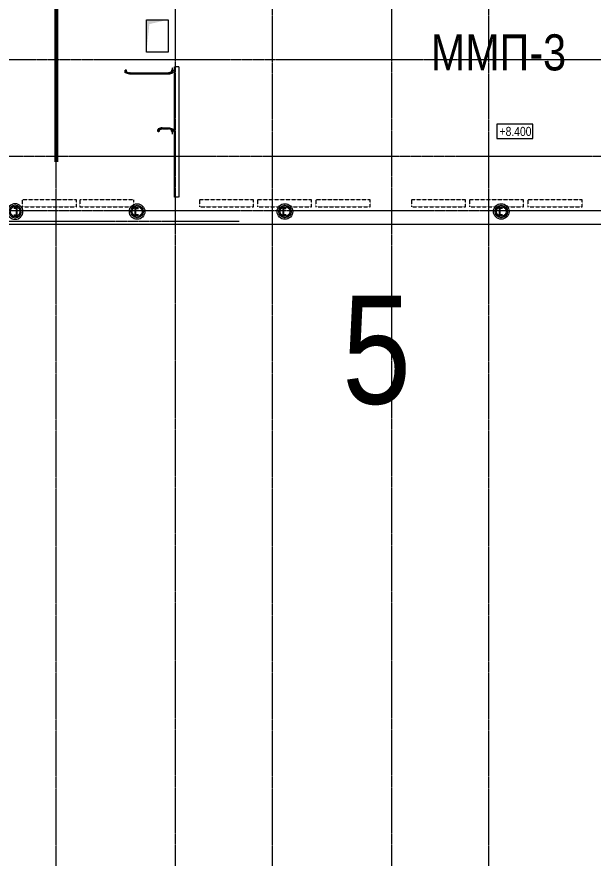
# Model space of a CAD drawing. Header units: millimetres. Extents: x -65509 to 912790, y 446 to 713294.
# Drawn here: x 189502 to 205489, y 346010 to 369356 of the extents above; entities that cross this region are included whole.
import ezdxf
from ezdxf.enums import TextEntityAlignment as Align

# ---------------------------------------------------------------- set-up
doc = ezdxf.new("R2010")
doc.units = ezdxf.units.MM
for name, pattern in [('( Hidden )', [0.375, 0.25, -0.125]), ('CENTER2', [28.575, 19.05, -3.175, 3.175, -3.175]), ('CENTERLINE', [30, 12, -1.5, 3, -1.5, 12]), ('DASHED', [19.05, 12.7, -6.35]), ('HIDDEN', [9.525, 6.35, -3.175]), ('HIDDEN2', [4.7625, 3.175, -1.5875])]:
    doc.linetypes.add(name, pattern=pattern)
for name, color, linetype, lineweight in [('АР_Двери_внутренние_антипаника', 250, 'Continuous', 0), ('АР_Отметка', 250, 'Continuous', 13), ('АР_Стены кирпич_над проемом', 250, 'Continuous', 25), ('Витражные конструкции', 250, 'Continuous', 15), ('КМ_Фахверки', 250, 'Continuous', 25), ('ОВ_Шахты', 250, 'Continuous', 5), ('РД_Оси_100', 250, 'Continuous', 0)]:
    doc.layers.add(name, color=color, linetype=linetype, lineweight=lineweight)
doc.layers.add('АР_Делит', color=250, linetype='Continuous', lineweight=0, plot=False)
doc.layers.add('АР_Отопительные приборы', color=1, linetype='HIDDEN2', lineweight=0, true_color=0xff0000)
doc.styles.add('Arial_Narrow_08', font='ARIALN.TTF', dxfattribs={"width": 0.8})
doc.styles.add('style1', font='ARIALN.TTF')

# ---------------------------------------------------------------- blocks, each defined once
blk = doc.blocks.new('СОШ_2200_АР_ОСИ_М100_28.05.24')
at = {"layer": 'АР_Делит', "color": 5, "linetype": 'DASHED'}
blk.add_lwpolyline([(114955, 135155), (114955, -355), (93595.036, -355), (93595.036, 13855), (94145, 13855), (94145, 68320), (66055, 68320), (66055, 13857.73), (83455, 13857.73), (83455, -355), (45245, -355), (45245, 13145), (44695, 13145), (44695, 26755), (45245, 26755), (45245, 68320), (20455, 68320), (20455, 26755), (27955, 26755), (27955, 13145), (-355, 13145), (-355, 100855)], dxfattribs=at)
at = {"layer": 'РД_Оси_100', "linetype": 'CENTER2'}
for p, q in [((73200, -6155), (73200, 139938.679)), ((79200, -6155), (79200, 139938.679)), ((85200, -6155), (85200, 139938.679)), ((-5954.958, 72900), (95715.503, 72900))]:
    blk.add_line(p, q, dxfattribs=at)
for points in [[(76500, 139938.679), (76500, -6155)], [(82500, 139938.679), (82500, -6155)], [(119910, 70200), (-5954.958, 70200)], [(95715.503, 68700), (-5454.958, 68700), (-5954.958, 68850)], [(78274.959, 68400), (-5454.958, 68400), (-5954.958, 68250)]]:
    blk.add_lwpolyline(points, dxfattribs=at)
blk = doc.blocks.new('Отметка_план')
at = {"color": 7}
blk.add_lwpolyline([(0, 0), (10, 0), (10, 4), (0, 4)], close=True, dxfattribs=at)
at = {"style": 'Arial_Narrow_08', "width": 0.8}
blk.add_attdef('OTMG', text='', height=2.5, dxfattribs=at).set_placement((9.06, 0.7), align=Align.RIGHT)
blk = doc.blocks.new('otv')
at = {"linetype": 'Continuous'}
blk.add_lwpolyline([(0, -1), (0, 0), (1, 0), (1, -1)], close=True, dxfattribs=at)
blk.add_solid([(0, -1), (0, 0), (0.135, -0.137), (1, 0)], dxfattribs=at)
blk = doc.blocks.new('Ф_пеноблок 200')
at = {"layer": 'АР_Делит', "color": 1}
for radius in [216, 173, 136]:
    blk.add_circle((103, -42), radius, dxfattribs=at)
at = {"layer": 'КМ_Фахверки'}
blk.add_lwpolyline([(0, -75), (0, 0), (200, 0), (200, -75)], dxfattribs=at)
blk = doc.blocks.new('UUNEW01NEW00')
at = {"layer": 'АР_Двери_внутренние_антипаника', "color": 1, "linetype": 'Continuous'}
for p, q in [((-9, 0), (-14, -2)), ((-9, 19), (-8, 20)), ((-9, 19), (-9, 19)), ((-9, 19), (-9, 19)), ((-9, 19), (-9, 19)), ((-9, 19), (-9, 19)), ((-9, 19), (-9, 18)), ((-9, 18), (-8, 18)), ((-9, 1), (-9, 1)), ((-9, 1), (-9, 1)), ((-9, 1), (-9, 1)), ((-9, 1), (-9, 0)), ((-9, 1), (-9, 1)), ((-9, 1), (-9, 1)), ((-9, 1), (-9, 1)), ((-9, 1), (-9, 0)), ((-8, 1), (-9, 1)), ((-9, 1), (-9, 1)), ((-9, 0), (-9, 0)), ((-9, 0), (-9, 0)), ((-8, 20), (-8, 20)), ((-8, 20), (-7, 20)), ((-8, 18), (-8, 16)), ((-8, 18), (-8, 18)), ((-8, 18), (-8, 18)), ((-7, 18), (-8, 18)), ((-8, 18), (-8, 18)), ((-8, 16), (-8, 14)), ((-8, 14), (-8, 12)), ((-8, 12), (-8, 10)), ((-8, 10), (-8, 8)), ((-8, 8), (-8, 6)), ((-8, 6), (-8, 5)), ((-8, 5), (-8, 3)), ((-8, 3), (-7, 2)), ((-8, 1), (-8, 2)), ((-8, 1), (-8, 0)), ((-8, 0), (-8, 1)), ((-8, 1), (-8, 1)), ((-8, 0), (-8, 0)), ((-8, 0), (-8, 0)), ((-8, 0), (-8, 0)), ((-8, 0), (-7, 0)), ((-7, 0), (-8, 0)), ((-8, 0), (-8, 0)), ((-7, 24), (-7, 20)), ((-7, 20), (7, 20)), ((-7, 20), (-7, 18)), ((-7, 20), (-7, 20)), ((7, 18), (-7, 18)), ((-7, 18), (-7, 18)), ((-7, 18), (-7, 18)), ((-7, 18), (-7, 18)), ((-7, 18), (-7, 18)), ((-7, 2), (-7, 0)), ((-7, 0), (7, 0)), ((-7, 0), (7, 0)), ((-3, 16), (-5, 16)), ((-5, 16), (-4, 15)), ((-3, 16), (-5, 16)), ((-5, 16), (-5, 16)), ((-3, 15), (-4, 16)), ((-4, 16), (-3, 15)), ((-3, 15), (-4, 15)), ((-3, 15), (-4, 15)), ((-3, 15), (-4, 15)), ((-4, 15), (-4, 14)), ((-4, 15), (-4, 15)), ((-4, 15), (-3, 15)), ((-4, 14), (-3, 14)), ((-2, 16), (-3, 16)), ((-2, 16), (-3, 16)), ((-3, 15), (-2, 15)), ((-3, 15), (-3, 15)), ((-3, 14), (-3, 15)), ((-3, 15), (-3, 15)), ((-3, 15), (-3, 15)), ((-3, 15), (-3, 15)), ((-3, 15), (-3, 15)), ((-3, 15), (-3, 15)), ((-3, 14), (-3, 15)), ((-3, 15), (-3, 15)), ((-3, 15), (-3, 15)), ((-3, 15), (-3, 15)), ((-3, 15), (-3, 15)), ((-3, 15), (-3, 15)), ((-3, 15), (-3, 15)), ((-3, 15), (-3, 15)), ((-3, 14), (-3, 14)), ((-3, 14), (-3, 14)), ((-3, 14), (-3, 14)), ((-3, 14), (-3, 14)), ((-3, 14), (-3, 14)), ((-3, 14), (-3, 14)), ((-3, 14), (-3, 14)), ((-3, 14), (-3, 14)), ((-3, 14), (-3, 14)), ((-3, 14), (-3, 14)), ((-3, 14), (-3, 14)), ((-3, 14), (-3, 14)), ((-3, 14), (-3, 14)), ((-3, 14), (-3, 14)), ((-3, 14), (-3, 14)), ((-3, 14), (-3, 14)), ((-3, 14), (-3, 14)), ((-3, 14), (-3, 14)), ((-3, 14), (-3, 14)), ((-3, 14), (-3, 14)), ((-3, 14), (-3, 14)), ((-3, 14), (-3, 14)), ((-3, 14), (-3, 14)), ((-3, 14), (-3, 14)), ((-3, 14), (-3, 14)), ((-3, 14), (-3, 14)), ((-3, 14), (-3, 14)), ((-3, 14), (-3, 14)), ((-3, 14), (-3, 14)), ((-3, 14), (-3, 14)), ((-3, 14), (-3, 14)), ((-3, 14), (-3, 14)), ((-3, 14), (-3, 14)), ((-3, 14), (-3, 14)), ((-3, 14), (-3, 14)), ((-3, 14), (-3, 14)), ((-3, 14), (-3, 14)), ((-3, 14), (-3, 14)), ((-3, 14), (-3, 14)), ((-3, 14), (-3, 14)), ((-3, 14), (-3, 14)), ((-3, 14), (-3, 14)), ((-3, 14), (-3, 14)), ((-3, 14), (-3, 14)), ((-3, 14), (-3, 14)), ((-3, 14), (-3, 14)), ((-3, 14), (-3, 14)), ((-3, 14), (-3, 14)), ((-1, 15), (-2, 16)), ((-1, 16), (-2, 16)), ((-2, 15), (-1, 15)), ((-2, 15), (-2, 15)), ((-2, 15), (-2, 15)), ((-2, 15), (-2, 15)), ((-2, 15), (-2, 15)), ((-2, 15), (-2, 15)), ((-2, 15), (-2, 14)), ((-1, 15), (-2, 15)), ((-2, 15), (-2, 15)), ((-2, 15), (-2, 15)), ((-2, 15), (-2, 15)), ((-2, 15), (-2, 15)), ((-2, 15), (-2, 15)), ((-2, 15), (-2, 15)), ((-2, 15), (-2, 15)), ((-2, 15), (-2, 14)), ((-2, 15), (-2, 15)), ((-1, 15), (-2, 15)), ((-2, 14), (-2, 14)), ((-2, 14), (-2, 14)), ((-2, 14), (-2, 14)), ((-2, 14), (-2, 14)), ((-2, 14), (-2, 14)), ((-2, 14), (-2, 14)), ((-2, 14), (-2, 14)), ((-2, 14), (-2, 14)), ((-2, 14), (-2, 14)), ((-2, 14), (-2, 14)), ((-2, 14), (-2, 14)), ((-2, 14), (-2, 14)), ((-2, 14), (-2, 14)), ((-2, 14), (-2, 14)), ((-2, 14), (-1, 14)), ((-2, 14), (-2, 14)), ((-2, 14), (-2, 14)), ((-2, 14), (-2, 14)), ((-2, 14), (-2, 14)), ((-2, 14), (-2, 14)), ((-2, 14), (-2, 14)), ((-2, 14), (-2, 14)), ((-2, 14), (-2, 14)), ((-2, 14), (-2, 14)), ((-2, 14), (-2, 14)), ((-2, 14), (-2, 14)), ((-2, 14), (-1, 14)), ((-2, 14), (-2, 14)), ((-2, 14), (-2, 14)), ((-2, 14), (-2, 14)), ((-2, 14), (-2, 14)), ((-2, 14), (-2, 14)), ((-2, 14), (-2, 14)), ((-2, 14), (-2, 14)), ((-2, 14), (-2, 14)), ((-2, 14), (-2, 14)), ((-2, 14), (-2, 14)), ((-2, 14), (-2, 14)), ((-2, 14), (-2, 14)), ((-2, 14), (-2, 14)), ((-2, 14), (-2, 14)), ((-2, 14), (-2, 14)), ((-2, 14), (-2, 14)), ((-1, 14), (-2, 14)), ((-2, 14), (-2, 14)), ((-2, 14), (-2, 14)), ((-2, 14), (-2, 14)), ((-2, 14), (-2, 14)), ((-2, 14), (-2, 14)), ((-2, 14), (-1, 14)), ((-2, 14), (-2, 14)), ((-2, 14), (-2, 14)), ((-2, 14), (-2, 14)), ((-2, 14), (-2, 14)), ((-2, 14), (-2, 14)), ((-2, 14), (-2, 14)), ((-2, 14), (-2, 14)), ((-2, 14), (-2, 14)), ((-2, 14), (-2, 14)), ((-2, 14), (-2, 14)), ((-1, 16), (-1, 15)), ((0, 16), (-1, 15)), ((-1, 15), (0, 16)), ((0, 16), (-1, 16)), ((0, 15), (-1, 15)), ((0, 15), (-1, 15)), ((-1, 14), (-1, 15)), ((-1, 15), (-1, 15)), ((-1, 15), (-1, 15)), ((-1, 15), (-1, 15)), ((-1, 15), (-1, 15)), ((-1, 15), (-1, 14)), ((-1, 14), (-1, 15)), ((-1, 15), (-1, 15)), ((-1, 15), (-1, 15)), ((-1, 15), (-1, 15)), ((-1, 15), (-1, 15)), ((-1, 15), (-1, 15)), ((-1, 15), (-1, 15)), ((-1, 14), (-1, 14)), ((-1, 14), (-1, 14)), ((-1, 14), (-1, 14)), ((-1, 14), (-1, 14)), ((-1, 14), (-1, 14)), ((-1, 14), (-1, 14)), ((-1, 14), (-1, 14)), ((-1, 14), (-1, 14)), ((-1, 14), (-1, 14)), ((-1, 14), (-1, 14)), ((-1, 14), (-1, 14)), ((-1, 14), (-1, 14)), ((-1, 14), (-1, 14)), ((-1, 14), (-1, 14)), ((-1, 14), (-1, 14)), ((-1, 14), (-1, 14)), ((-1, 14), (-1, 14)), ((-1, 14), (-1, 14)), ((-1, 14), (-1, 14)), ((-1, 14), (-1, 14)), ((-1, 14), (-1, 14)), ((-1, 14), (-1, 14)), ((-1, 14), (-1, 14)), ((-1, 14), (-1, 14)), ((-1, 14), (-1, 14)), ((-1, 14), (-1, 14)), ((-1, 14), (-1, 14)), ((-1, 14), (-1, 14)), ((-1, 14), (-1, 14)), ((-1, 14), (-1, 14)), ((-1, 14), (0, 14)), ((-1, 14), (-1, 14)), ((0, 16), (1, 15)), ((1, 15), (0, 16)), ((0, 16), (0, 16)), ((1, 16), (0, 16)), ((0, 15), (0, 15)), ((0, 14), (0, 15)), ((0, 15), (0, 15)), ((0, 15), (0, 15)), ((0, 15), (0, 15)), ((0, 15), (0, 15)), ((0, 14), (0, 15)), ((0, 15), (0, 15)), ((0, 15), (0, 15)), ((0, 15), (0, 15)), ((0, 15), (0, 15)), ((0, 15), (0, 15)), ((0, 15), (0, 15)), ((0, 15), (0, 15)), ((0, 14), (0, 14)), ((0, 14), (0, 14)), ((0, 14), (0, 14)), ((0, 14), (0, 14)), ((0, 14), (0, 14)), ((0, 14), (0, 14)), ((0, 14), (0, 14)), ((0, 14), (0, 14)), ((0, 14), (0, 14)), ((0, 14), (0, 14)), ((0, 14), (0, 14)), ((0, 14), (0, 14)), ((0, 14), (0, 14)), ((0, 14), (0, 14)), ((0, 14), (0, 14)), ((0, 14), (0, 14)), ((0, 14), (0, 14)), ((0, 14), (0, 14)), ((0, 14), (0, 14)), ((0, 14), (0, 14)), ((0, 14), (0, 14)), ((0, 14), (0, 14)), ((0, 14), (0, 14)), ((0, 14), (0, 14)), ((0, 14), (0, 14)), ((0, 14), (0, 14)), ((0, 14), (0, 14)), ((0, 14), (0, 14)), ((0, 14), (0, 14)), ((0, 14), (0, 14)), ((0, 14), (0, 14)), ((0, 14), (0, 14)), ((0, 14), (0, 14)), ((0, 14), (0, 14)), ((0, 14), (0, 14)), ((0, 14), (0, 14)), ((0, 14), (0, 14)), ((0, 14), (0, 14)), ((0, 14), (0, 14)), ((0, 14), (0, 14)), ((0, 14), (0, 14)), ((0, 14), (0, 14)), ((0, 14), (0, 14)), ((0, 14), (0, 14)), ((0, 14), (0, 14)), ((0, 14), (0, 14)), ((0, 14), (0, 14)), ((0, 14), (0, 14)), ((1, 16), (1, 15)), ((2, 16), (1, 15)), ((2, 16), (1, 16)), ((1, 15), (2, 15)), ((1, 15), (1, 15)), ((1, 15), (1, 15)), ((2, 14), (1, 15)), ((1, 15), (1, 15)), ((1, 15), (1, 14)), ((1, 15), (1, 15)), ((2, 14), (1, 15)), ((1, 14), (1, 14)), ((1, 14), (1, 14)), ((1, 14), (1, 14)), ((1, 14), (1, 14)), ((1, 14), (2, 14)), ((3, 16), (2, 16)), ((3, 16), (2, 16)), ((2, 15), (3, 15)), ((2, 15), (2, 14)), ((3, 15), (2, 15)), ((2, 15), (2, 15)), ((2, 15), (2, 14)), ((3, 15), (2, 15)), ((2, 14), (2, 14)), ((2, 14), (2, 14)), ((2, 14), (2, 14)), ((2, 14), (2, 14)), ((2, 14), (2, 14)), ((2, 14), (3, 14)), ((2, 14), (2, 14)), ((2, 14), (2, 14)), ((3, 15), (4, 16)), ((4, 16), (3, 15)), ((5, 16), (3, 16)), ((5, 16), (3, 16)), ((4, 15), (3, 15)), ((3, 14), (3, 15)), ((3, 15), (3, 15)), ((3, 15), (3, 14)), ((4, 15), (3, 15)), ((3, 15), (3, 15)), ((3, 15), (3, 15)), ((3, 15), (4, 15)), ((3, 15), (3, 14)), ((4, 15), (3, 15)), ((3, 14), (4, 14)), ((3, 14), (3, 14)), ((3, 14), (3, 14)), ((3, 14), (4, 14)), ((4, 14), (3, 14)), ((3, 14), (4, 14)), ((3, 14), (3, 14)), ((3, 14), (3, 14)), ((4, 15), (5, 16)), ((4, 14), (4, 15)), ((4, 15), (4, 15)), ((4, 14), (4, 15)), ((4, 14), (4, 14)), ((4, 14), (4, 14)), ((4, 14), (4, 14)), ((4, 14), (4, 14)), ((5, 16), (5, 16)), ((7, 20), (7, 24)), ((7, 20), (7, 18)), ((7, 20), (7, 20)), ((7, 20), (8, 20)), ((8, 18), (7, 18)), ((7, 18), (7, 18)), ((7, 18), (7, 18)), ((7, 18), (7, 18)), ((7, 0), (8, 2)), ((7, -9), (7, 0)), ((8, 0), (7, 0)), ((8, 20), (8, 20)), ((8, 20), (9, 19)), ((8, 16), (8, 18)), ((8, 18), (8, 18)), ((8, 18), (8, 18)), ((8, 18), (9, 18)), ((8, 18), (8, 18)), ((8, 14), (8, 16)), ((8, 12), (8, 14)), ((8, 10), (8, 12)), ((8, 8), (8, 10)), ((8, 6), (8, 8)), ((8, 4), (8, 6)), ((8, 2), (8, 4)), ((8, 1), (8, 1)), ((8, 1), (8, 0)), ((8, 0), (8, 0)), ((9, 19), (9, 19)), ((9, 19), (9, 19)), ((9, 18), (9, 19)), ((9, 19), (9, 19)), ((9, 19), (9, 19)), ((-52, -12), (-52, -20)), ((-52, -20), (-52, -25)), ((-52, -25), (-48, -25)), ((-48, -12), (-48, -20)), ((-48, -12), (-48, -12)), ((-48, -20), (-46, -20)), ((-46, -20), (-48, -20)), ((-48, -20), (-48, -25)), ((-46, -20), (-44, -19)), ((-44, -20), (-46, -20)), ((-43, -11), (-45, -12)), ((-44, -19), (-43, -18)), ((-43, -20), (-44, -20)), ((-42, -11), (-43, -11)), ((-43, -18), (-41, -18)), ((-41, -20), (-43, -20)), ((-39, -11), (-42, -11)), ((-41, -18), (-39, -17)), ((-38, -19), (-41, -20)), ((-37, -10), (-39, -11)), ((-39, -17), (-36, -16)), ((-35, -19), (-38, -19)), ((-34, -9), (-37, -10)), ((-36, -16), (-34, -15)), ((-32, -18), (-35, -19)), ((-31, -8), (-34, -9)), ((-34, -15), (-30, -13)), ((-29, -17), (-32, -18)), ((-27, -6), (-31, -8)), ((-30, -13), (-27, -12)), ((-25, -15), (-29, -17)), ((-23, -5), (-27, -6)), ((-27, -12), (-23, -11)), ((-21, -14), (-25, -15)), ((-19, -3), (-23, -5)), ((-23, -11), (-19, -10)), ((-17, -12), (-21, -14)), ((-14, -2), (-19, -3)), ((-19, -10), (-14, -8)), ((-13, -11), (-17, -12)), ((-14, -8), (-9, -7)), ((-8, -9), (-13, -11)), ((-9, -4), (-9, 0)), ((-9, -7), (-9, -4)), ((-9, -7), (-9, -7)), ((-9, -8), (-9, -7)), ((-9, -7), (-9, -7)), ((-9, -7), (-9, -7)), ((-9, -7), (-9, -7)), ((-9, -7), (-8, -7)), ((-8, -9), (-9, -8)), ((-8, 0), (-8, -1)), ((-8, -1), (-8, -1)), ((-8, -1), (-8, -1)), ((-8, -1), (-8, -1)), ((-8, -1), (-8, -2)), ((-8, -2), (-8, -1)), ((-8, -1), (-8, -1)), ((-8, -8), (-8, -7)), ((-8, -7), (-8, -7)), ((-7, -7), (-8, -7)), ((-8, -7), (-8, -7)), ((-8, -7), (-8, -7)), ((-8, -7), (-8, -7)), ((-8, -7), (-8, -7)), ((-8, -7), (-8, -7)), ((-8, -7), (-8, -7)), ((-8, -7), (-8, -7)), ((-8, -7), (-8, -7)), ((-8, -7), (-8, -7)), ((-7, -8), (-8, -8)), ((-8, -9), (-8, -9)), ((-7, -9), (-8, -9)), ((-7, 0), (-7, -2)), ((-7, -2), (-7, -3)), ((-7, -3), (-7, -5)), ((-7, -5), (-7, -6)), ((-7, -6), (-7, -7)), ((-7, -7), (-7, -7)), ((-7, -7), (-7, -7)), ((-7, -7), (-7, -8)), ((-7, -8), (6, -11)), ((-7, -8), (-7, -8)), ((-7, -8), (-7, -9)), ((-7, -8), (-7, -8)), ((-7, -8), (-7, -8)), ((-7, -8), (-7, -8)), ((-7, -8), (-7, -8)), ((-7, -8), (-7, -8)), ((-7, -8), (-7, -8)), ((-7, -8), (-7, -8)), ((-7, -8), (-7, -8)), ((-7, -8), (-7, -8)), ((-7, -8), (-7, -8)), ((-7, -8), (-7, -8)), ((-7, -8), (-7, -8)), ((-7, -8), (-7, -8)), ((-7, -8), (-7, -8)), ((-7, -8), (-7, -8)), ((-7, -8), (-7, -8)), ((-7, -8), (-7, -8)), ((-7, -8), (-7, -8)), ((-7, -9), (-7, -9)), ((6, -11), (6, -10)), ((6, -11), (6, -10)), ((6, -10), (7, -10)), ((6, -11), (6, -11)), ((6, -11), (6, -11)), ((7, -9), (7, -9)), ((7, -9), (7, -9)), ((7, -9), (8, -9)), ((7, -10), (7, -9)), ((8, 0), (8, 0))]:
    blk.add_line(p, q, dxfattribs=at)
at = {"layer": 'АР_Двери_внутренние_антипаника', "color": 40, "linetype": 'Continuous'}
for p, q in [((-9, 1), (-13, 0)), ((-9, 24), (9, 24)), ((-9, 19), (-9, 24)), ((-9, 18), (-9, 19)), ((-9, 17), (-9, 18)), ((-8, 2), (-9, 17)), ((-8, 2), (-9, 1)), ((8, 0), (8, -4)), ((9, 24), (9, 19)), ((-53, -19), (-53, -12)), ((-53, -25), (-53, -19)), ((-48, -12), (-52, -12)), ((-52, -25), (-48, -25)), ((-48, -12), (-46, -12)), ((-48, -25), (-45, -25)), ((-45, -12), (-46, -12)), ((-44, -12), (-45, -12)), ((-45, -25), (-44, -25)), ((-42, -11), (-44, -12)), ((-44, -25), (-44, -25)), ((-44, -25), (-43, -25)), ((-43, -25), (-42, -25)), ((-40, -10), (-42, -11)), ((-42, -25), (-42, -25)), ((-42, -25), (-41, -25)), ((-41, -25), (-39, -24)), ((-38, -10), (-40, -10)), ((-39, -24), (-38, -24)), ((-36, -9), (-38, -10)), ((-38, -24), (-36, -24)), ((-34, -8), (-36, -9)), ((-36, -24), (-35, -23)), ((-35, -23), (-34, -23)), ((-32, -7), (-34, -8)), ((-34, -23), (-33, -23)), ((-33, -23), (-32, -22)), ((-30, -7), (-32, -7)), ((-32, -22), (-30, -22)), ((-28, -6), (-30, -7)), ((-30, -22), (-28, -21)), ((-26, -5), (-28, -6)), ((-28, -21), (-26, -21)), ((-23, -4), (-26, -5)), ((-26, -21), (-23, -20)), ((-20, -3), (-23, -4)), ((-23, -20), (-20, -19)), ((-17, -1), (-20, -3)), ((-20, -19), (-18, -18)), ((-18, -18), (-15, -17)), ((-13, 0), (-17, -1)), ((-15, -17), (-12, -16)), ((-12, -16), (-8, -15)), ((-8, -15), (-4, -14)), ((-4, -14), (0, -13)), ((0, -13), (5, -11)), ((5, -11), (6, -11)), ((6, -10), (7, -10)), ((6, -11), (6, -10)), ((7, -10), (8, -9)), ((8, -4), (8, -9)), ((8, -9), (8, -9)), ((8, -9), (8, -9))]:
    blk.add_line(p, q, dxfattribs=at)
at = {"layer": 'АР_Двери_внутренние_антипаника', "color": 1, "linetype": 'CENTERLINE'}
blk.add_line((0, 4), (0, 26), dxfattribs=at)
at = {"layer": 'АР_Двери_внутренние_антипаника', "color": 1, "linetype": 'HIDDEN'}
for p, q in [((-60, -14), (-53, -14)), ((-60, -14), (-60, -23)), ((-60, -23), (-53, -23)), ((-54, -18), (-54, -14)), ((-54, -14), (-53, -14)), ((-54, -18), (-53, -18))]:
    blk.add_line(p, q, dxfattribs=at)
at = {"layer": 'АР_Двери_внутренние_антипаника', "color": 1, "linetype": 'Continuous'}
blk.add_arc((491, 29), 500, 183.3082, 184.1216, dxfattribs=at)
at = {"layer": 'АР_Двери_внутренние_антипаника', "color": 40, "linetype": 'Continuous'}
for centre, radius, start, end in [((-491, 28), 500, 356.9219, 359.0377), ((-52, -12), 0.5, 90, 180), ((-52, -25), 0.5, 180, 270)]:
    blk.add_arc(centre, radius, start, end, dxfattribs=at)
at = {"layer": 'АР_Двери_внутренние_антипаника', "color": 1, "linetype": 'Continuous'}
blk.add_point((0, 0), dxfattribs=at)
blk = doc.blocks.new('66NEW00')
at = {"layer": 'АР_Двери_внутренние_антипаника', "color": 40, "linetype": 'Continuous'}
for p, q in [((9, 0), (-9, 0)), ((-9, 0), (-9, -5)), ((9, -5), (9, 0)), ((-8, -23), (-8, -28)), ((-8, -28), (-8, -33)), ((-8, -33), (-8, -33)), ((-7, -34), (-8, -33)), ((-8, -33), (-8, -33)), ((-6, -34), (-7, -34)), ((-6, -35), (-6, -34)), ((-5, -35), (-6, -35)), ((0, -37), (-5, -35)), ((4, -38), (0, -37)), ((8, -39), (4, -38)), ((8, -22), (9, -7)), ((8, -22), (9, -23)), ((12, -40), (8, -39)), ((9, -6), (9, -5)), ((9, -7), (9, -6)), ((9, -23), (13, -24)), ((15, -41), (12, -40)), ((13, -24), (17, -25)), ((18, -42), (15, -41)), ((17, -25), (20, -27)), ((20, -43), (18, -42)), ((20, -27), (23, -28)), ((23, -44), (20, -43)), ((23, -28), (26, -29)), ((26, -45), (23, -44)), ((26, -29), (28, -30)), ((28, -45), (26, -45)), ((28, -30), (30, -31)), ((30, -46), (28, -45)), ((30, -31), (32, -31)), ((32, -46), (30, -46)), ((32, -31), (34, -32)), ((33, -47), (32, -46)), ((34, -47), (33, -47)), ((34, -32), (36, -33)), ((35, -47), (34, -47)), ((36, -48), (35, -47)), ((36, -33), (38, -34)), ((38, -48), (36, -48)), ((38, -34), (40, -34)), ((39, -48), (38, -48)), ((41, -49), (39, -48)), ((40, -34), (42, -35)), ((42, -49), (41, -49)), ((42, -35), (44, -36)), ((43, -49), (42, -49)), ((42, -49), (42, -49)), ((44, -49), (43, -49)), ((44, -36), (45, -36)), ((45, -49), (44, -49)), ((44, -49), (44, -49)), ((45, -36), (46, -36)), ((48, -49), (45, -49)), ((48, -36), (46, -36)), ((48, -36), (52, -36)), ((52, -49), (48, -49)), ((53, -43), (53, -36)), ((53, -49), (53, -43))]:
    blk.add_line(p, q, dxfattribs=at)
at = {"layer": 'АР_Двери_внутренние_антипаника', "color": 1, "linetype": 'Continuous'}
for p, q in [((-7, -4), (-7, 0)), ((7, 0), (7, -4)), ((-8, -4), (-9, -4)), ((-9, -4), (-9, -5)), ((-9, -5), (-9, -5)), ((-9, -6), (-9, -5)), ((-9, -5), (-9, -5)), ((-9, -5), (-9, -5)), ((-8, -6), (-9, -6)), ((-7, -4), (-8, -4)), ((-8, -4), (-8, -4)), ((-8, -8), (-8, -6)), ((-8, -6), (-8, -6)), ((-8, -6), (-8, -6)), ((-8, -6), (-8, -6)), ((-8, -6), (-7, -6)), ((-8, -10), (-8, -8)), ((-8, -12), (-8, -10)), ((-8, -14), (-8, -12)), ((-8, -16), (-8, -14)), ((-8, -18), (-8, -16)), ((-8, -20), (-8, -18)), ((-8, -22), (-8, -20)), ((-7, -24), (-8, -22)), ((-8, -23), (-8, -23)), ((-8, -23), (-8, -24)), ((-8, -24), (-8, -24)), ((-8, -24), (-7, -24)), ((-8, -24), (-8, -24)), ((-7, -33), (-8, -33)), ((7, -4), (-7, -4)), ((-7, -4), (-7, -6)), ((-7, -4), (-7, -4)), ((-7, -6), (7, -6)), ((-7, -6), (-7, -6)), ((-7, -6), (-7, -6)), ((-7, -6), (-7, -6)), ((7, -24), (-7, -24)), ((7, -24), (-7, -24)), ((-7, -33), (-7, -24)), ((-7, -33), (-7, -33)), ((-7, -33), (-7, -33)), ((-7, -34), (-7, -33)), ((-6, -34), (-7, -34)), ((7, -32), (-6, -35)), ((-6, -35), (-6, -34)), ((-6, -34), (-6, -34)), ((-6, -35), (-6, -34)), ((-6, -35), (-6, -35)), ((7, -4), (7, -6)), ((8, -4), (7, -4)), ((7, -4), (7, -4)), ((7, -6), (7, -6)), ((7, -6), (7, -6)), ((7, -6), (7, -6)), ((7, -6), (7, -6)), ((7, -6), (8, -6)), ((8, -21), (7, -22)), ((7, -22), (7, -24)), ((7, -24), (7, -26)), ((8, -24), (7, -24)), ((7, -24), (8, -24)), ((7, -26), (7, -27)), ((7, -27), (7, -29)), ((7, -29), (7, -30)), ((7, -30), (7, -31)), ((7, -31), (7, -31)), ((7, -31), (8, -31)), ((7, -31), (7, -31)), ((7, -31), (7, -32)), ((7, -32), (7, -32)), ((7, -32), (8, -32)), ((7, -32), (7, -33)), ((7, -32), (7, -32)), ((7, -32), (7, -32)), ((7, -32), (7, -32)), ((7, -32), (7, -32)), ((7, -32), (7, -32)), ((7, -32), (7, -32)), ((7, -32), (7, -32)), ((7, -32), (7, -32)), ((7, -32), (7, -32)), ((7, -32), (7, -32)), ((7, -32), (7, -32)), ((7, -32), (7, -32)), ((7, -32), (7, -32)), ((7, -32), (7, -32)), ((7, -32), (7, -32)), ((7, -32), (7, -32)), ((7, -32), (7, -32)), ((7, -32), (7, -32)), ((7, -33), (7, -33)), ((7, -33), (8, -33)), ((9, -4), (8, -4)), ((8, -4), (8, -4)), ((8, -6), (8, -8)), ((9, -6), (8, -6)), ((8, -6), (8, -6)), ((8, -6), (8, -6)), ((8, -6), (8, -6)), ((8, -8), (8, -10)), ((8, -10), (8, -12)), ((8, -12), (8, -14)), ((8, -14), (8, -16)), ((8, -16), (8, -18)), ((8, -18), (8, -19)), ((8, -19), (8, -21)), ((8, -23), (8, -22)), ((8, -23), (9, -23)), ((8, -23), (8, -24)), ((8, -24), (8, -23)), ((8, -23), (8, -23)), ((8, -24), (8, -24)), ((8, -24), (8, -25)), ((8, -24), (8, -24)), ((8, -24), (8, -24)), ((8, -24), (8, -24)), ((8, -25), (8, -25)), ((8, -25), (8, -25)), ((8, -25), (8, -25)), ((8, -25), (8, -25)), ((8, -25), (8, -25)), ((8, -25), (8, -25)), ((8, -32), (8, -31)), ((8, -31), (8, -31)), ((8, -31), (8, -31)), ((8, -31), (8, -31)), ((9, -31), (8, -31)), ((8, -31), (8, -31)), ((8, -31), (8, -31)), ((8, -31), (8, -31)), ((8, -31), (8, -31)), ((8, -31), (8, -31)), ((8, -31), (8, -31)), ((8, -31), (8, -31)), ((8, -33), (9, -32)), ((8, -33), (13, -35)), ((8, -33), (8, -33)), ((9, -5), (9, -4)), ((9, -5), (9, -5)), ((9, -5), (9, -5)), ((9, -5), (9, -5)), ((9, -5), (9, -6)), ((9, -23), (9, -23)), ((9, -23), (9, -23)), ((9, -23), (9, -23)), ((9, -23), (9, -24)), ((9, -23), (9, -23)), ((9, -23), (9, -23)), ((9, -23), (9, -23)), ((9, -23), (9, -24)), ((9, -23), (9, -23)), ((9, -24), (14, -26)), ((9, -28), (9, -24)), ((9, -24), (9, -24)), ((9, -24), (9, -24)), ((9, -31), (9, -28)), ((14, -32), (9, -31)), ((9, -31), (9, -31)), ((9, -32), (9, -31)), ((9, -31), (9, -31)), ((9, -31), (9, -31)), ((9, -31), (9, -31)), ((13, -35), (17, -36)), ((14, -26), (19, -27)), ((19, -34), (14, -32)), ((17, -36), (21, -38)), ((19, -27), (23, -29)), ((23, -35), (19, -34)), ((21, -38), (25, -39)), ((23, -29), (27, -30)), ((27, -36), (23, -35)), ((25, -39), (29, -41)), ((27, -30), (31, -32)), ((30, -37), (27, -36)), ((29, -41), (32, -42)), ((34, -39), (30, -37)), ((31, -32), (34, -33)), ((32, -42), (35, -42)), ((34, -33), (37, -34)), ((36, -40), (34, -39)), ((35, -42), (38, -43)), ((39, -41), (36, -40)), ((37, -34), (39, -35)), ((38, -43), (41, -44)), ((39, -35), (42, -35)), ((41, -42), (39, -41)), ((43, -42), (41, -42)), ((41, -44), (43, -44)), ((42, -35), (43, -35)), ((43, -35), (45, -36)), ((44, -43), (43, -42)), ((43, -44), (44, -44)), ((46, -44), (44, -43)), ((44, -44), (46, -44)), ((48, -44), (46, -44)), ((46, -44), (48, -44)), ((48, -36), (48, -44)), ((48, -36), (48, -36)), ((48, -44), (48, -49)), ((52, -49), (48, -49)), ((52, -36), (52, -44)), ((52, -44), (52, -49))]:
    blk.add_line(p, q, dxfattribs=at)
at = {"layer": 'АР_Двери_внутренние_антипаника', "color": 1, "linetype": 'CENTERLINE'}
blk.add_line((0, -20), (0, 2), dxfattribs=at)
at = {"layer": 'АР_Двери_внутренние_антипаника', "color": 1, "linetype": 'HIDDEN'}
for p, q in [((60, -38), (53, -38)), ((54, -38), (53, -38)), ((54, -42), (53, -42)), ((60, -47), (53, -47)), ((54, -42), (54, -38)), ((60, -38), (60, -47))]:
    blk.add_line(p, q, dxfattribs=at)
at = {"layer": 'АР_Двери_внутренние_антипаника', "color": 40, "linetype": 'Continuous'}
for centre, radius, start, end in [((491, 4), 500, 180.9623, 183.0781), ((52, -36), 0.5, 0, 90), ((52, -49), 0.5, 270, 0)]:
    blk.add_arc(centre, radius, start, end, dxfattribs=at)
at = {"layer": 'АР_Двери_внутренние_антипаника', "color": 1, "linetype": 'Continuous'}
blk.add_arc((-491, 5), 500, 355.8784, 356.6918, dxfattribs=at)
blk.add_point((0, 0), dxfattribs=at)
blk = doc.blocks.new('*U473')
at = {"layer": 'АР_Двери_внутренние_антипаника', "color": 1, "linetype": 'HIDDEN'}
for p, q in [((4, 8), (-4, 8)), ((-4, 0), (-4, 8)), ((4, 0), (4, 8))]:
    blk.add_line(p, q, dxfattribs=at)
at = {"layer": 'АР_Двери_внутренние_антипаника', "color": 40, "linetype": 'Continuous'}
for p, q in [((-4, 0), (-4, -22)), ((4, 0), (4, -22)), ((1187, 97), (106, 97)), ((1187, 73), (106, 73))]:
    blk.add_line(p, q, dxfattribs=at)
at = {"layer": 'АР_Двери_внутренние_антипаника', "color": 1, "linetype": 'Continuous'}
for p, q in [((-1, -22), (-4, 0)), ((4, 0), (1, -22))]:
    blk.add_line(p, q, dxfattribs=at)
at = {"layer": 'АР_Двери_внутренние_антипаника', "color": 1, "linetype": 'CENTERLINE'}
blk.add_line((0, -4), (0, -80), dxfattribs=at)
at = {"layer": 'АР_Двери_внутренние_антипаника', "xscale": 2, "yscale": 2, "zscale": 2, "rotation": 180}
for name, p in [('UUNEW01NEW00', (0, 48)), ('66NEW00', (1293, 0))]:
    blk.add_blockref(name, p, dxfattribs=at)
blk = doc.blocks.new('*U474')
at = {"layer": 'АР_Двери_внутренние_антипаника', "color": 1, "linetype": 'HIDDEN'}
for p, q in [((4, 8), (-4, 8)), ((-4, 0), (-4, 8)), ((4, 0), (4, 8))]:
    blk.add_line(p, q, dxfattribs=at)
at = {"layer": 'АР_Двери_внутренние_антипаника', "color": 40, "linetype": 'Continuous'}
for p, q in [((-4, 0), (-4, -22)), ((4, 0), (4, -22)), ((273, 97), (106, 97)), ((273, 73), (106, 73))]:
    blk.add_line(p, q, dxfattribs=at)
at = {"layer": 'АР_Двери_внутренние_антипаника', "color": 1, "linetype": 'Continuous'}
for p, q in [((-1, -22), (-4, 0)), ((4, 0), (1, -22))]:
    blk.add_line(p, q, dxfattribs=at)
at = {"layer": 'АР_Двери_внутренние_антипаника', "color": 1, "linetype": 'CENTERLINE'}
blk.add_line((0, -4), (0, -80), dxfattribs=at)
at = {"layer": 'АР_Двери_внутренние_антипаника', "xscale": 2, "yscale": 2, "zscale": 2, "rotation": 180}
for name, p in [('UUNEW01NEW00', (0, 48)), ('66NEW00', (379, 0))]:
    blk.add_blockref(name, p, dxfattribs=at)
blk = doc.blocks.new('Bottom_R_1500')
at = {"layer": 'АР_Отопительные приборы'}
blk.add_lwpolyline([(-750, -100), (750, -100), (750, 100), (-750, 100)], close=True, dxfattribs=at)

msp = doc.modelspace()

# ---------------------------------------------------------------- linework, layer by layer
at = {"color": 1, "lineweight": 53}
msp.add_lwpolyline([(190597.159, 434415.412), (190597.159, 365336.035)], dxfattribs=at)
at = {"layer": 'АР_Стены кирпич_над проемом', "linetype": '( Hidden )', "lineweight": 0, "ltscale": 10}
msp.add_lwpolyline([(193877.159, 367976.733), (193997.159, 367976.733), (193997.159, 364351.733), (193877.159, 364351.733)], close=True, dxfattribs=at)

# ---------------------------------------------------------------- block references
at = {"layer": 'АР_Отметка'}
ref = msp.add_blockref('Отметка_план', (202819.169, 365982.44), dxfattribs=dict(at, xscale=100, yscale=100, zscale=100))
ref.add_attrib('OTMG', '+8.400', dxfattribs={"layer": '0', "color": 0, "height": 250, "style": 'style1'}).set_placement((203776.587, 366302.257), align=Align.TOP_RIGHT)
at = {"layer": 'АР_Отопительные приборы'}
for p in [(190403.74, 364181.733), (192001.358, 364181.734), (195314.208, 364181.734), (196927.528, 364181.734), (198549.916, 364181.734), (201195.053, 364181.734), (202808.373, 364181.734), (204430.761, 364181.734)]:
    msp.add_blockref('Bottom_R_1500', p, dxfattribs=at)
at = {"layer": 'Витражные конструкции', "color": 4, "lineweight": 30, "ltscale": 2, "rotation": 180}
msp.add_blockref('*U473', (193815.672, 367874.536), dxfattribs=at)
at = {"layer": 'Витражные конструкции', "color": 4, "lineweight": 30, "ltscale": 2, "xscale": -1}
msp.add_blockref('*U474', (193812.468, 366176.733), dxfattribs=at)
at = {"layer": 'КМ_Фахверки', "xscale": -1, "rotation": 270}
msp.add_blockref('Ф_пеноблок 200', (189497.159, 363851.15), dxfattribs=at)
at = {"layer": 'КМ_Фахверки'}
for p, rotation in [((192797.159, 363851.15), 90.00000000000001), ((196897.158, 363851.524), 90), ((202897.158, 363851.733), 90)]:
    msp.add_blockref('Ф_пеноблок 200', p, dxfattribs=dict(at, rotation=rotation))
at = {"layer": 'ОВ_Шахты', "color": 1, "xscale": 600, "yscale": 900}
msp.add_blockref('otv', (193097.159, 369276.733), dxfattribs=at)
at = {"layer": 'РД_Оси_100'}
msp.add_blockref('СОШ_2200_АР_ОСИ_М100_28.05.24', (117397.159, 295276.733), dxfattribs=at)

# ---------------------------------------------------------------- texts
at = {"layer": 'АР_Делит', "color": 6, "insert": (202860.808, 368363.256), "char_height": 1000, "width": 7150, "attachment_point": 5, "style": 'style1'}
msp.add_mtext('ММП-3', dxfattribs=at)
at = {"layer": 'АР_Делит', "insert": (199481.13, 360097.89), "char_height": 3000, "width": 19035, "attachment_point": 5, "style": 'style1'}
msp.add_mtext('5', dxfattribs=at)

doc.saveas('drawing.dxf')
